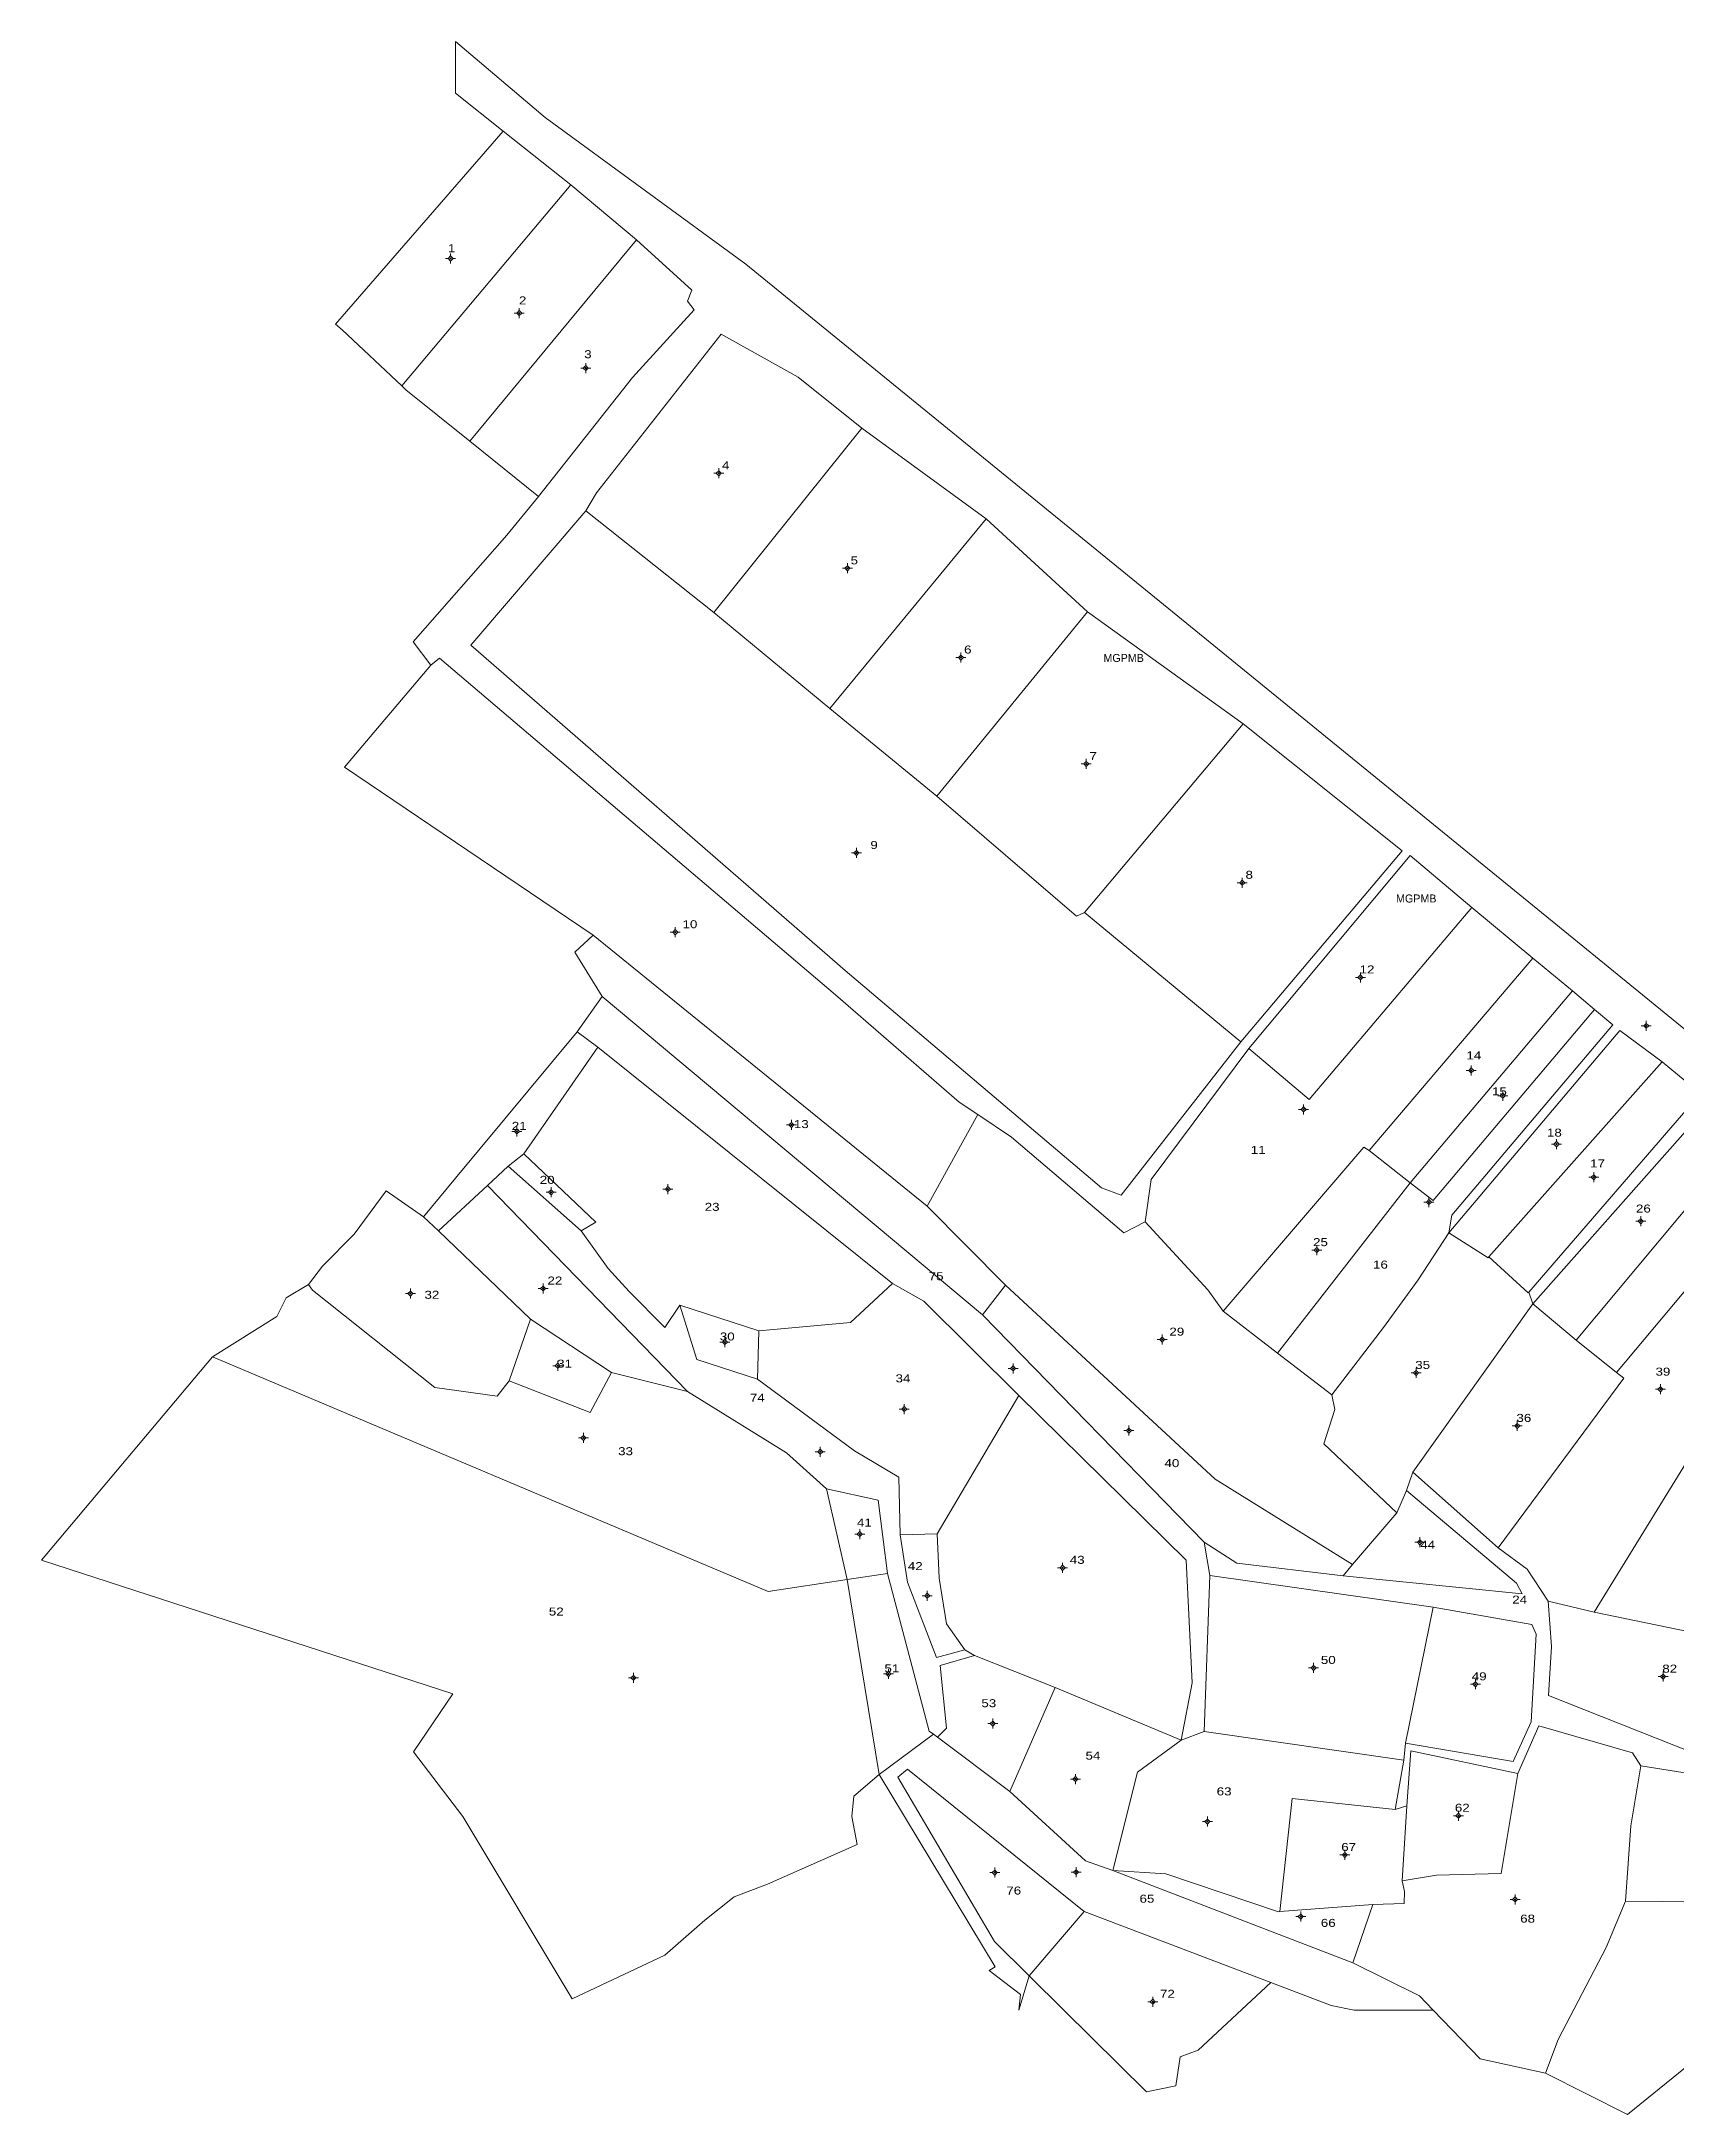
# Model space of a CAD drawing. Header units: metres. Extents: x 364896 to 365529, y 1840473 to 1840993.
# Drawn here: x 364896 to 365305, y 1840474 to 1840993 of the extents above; entities that cross this region are included whole.
import ezdxf
from ezdxf.enums import TextEntityAlignment as Align

# ---------------------------------------------------------------- set-up
doc = ezdxf.new("R2010")
doc.units = ezdxf.units.M
doc.header["$LTSCALE"] = 0.8
doc.layers.add('10', color=7, linetype='Continuous', lineweight=13)
doc.layers.add('11', color=7, linetype='Continuous', lineweight=13)
doc.layers.add('15', color=7, linetype='Continuous')
doc.layers.add('22', color=7, linetype='Continuous')

msp = doc.modelspace()

# ---------------------------------------------------------------- hatches: boundary and pattern name
at = {"layer": '11'}
for points in [[(364998.9098, 1840938.27, 1), (364998.6098, 1840938.27, 1)], [(365016.0798, 1840924.6, 1), (365015.7797, 1840924.6, 1)], [(365032.6898, 1840910.85, 1), (365032.3897, 1840910.85, 1)], [(365065.9598, 1840884.52, 1), (365065.6597, 1840884.52, 1)], [(365098.1298, 1840860.75, 1), (365097.8297, 1840860.75, 1)], [(365126.5098, 1840838.42, 1), (365126.2097, 1840838.42, 1)], [(365157.8698, 1840811.79, 1), (365157.5698, 1840811.79, 1)], [(365100.3798, 1840789.54, 1), (365100.0797, 1840789.54, 1)], [(365196.8898, 1840782.08, 1), (365196.5897, 1840782.08, 1)], [(365055.0898, 1840769.71, 1), (365054.7897, 1840769.71, 1)], [(365226.4298, 1840758.4, 1), (365226.1298, 1840758.4, 1)], [(365297.9098, 1840746.28, 1), (365297.6098, 1840746.28, 1)], [(365254.1298, 1840735.12, 1), (365253.8297, 1840735.12, 1)], [(365262.0098, 1840728.79, 1), (365261.7097, 1840728.79, 1)], [(365212.2298, 1840725.37, 1), (365211.9298, 1840725.37, 1)], [(365015.4698, 1840719.85, 1), (365015.1698, 1840719.85, 1)], [(365084.1298, 1840721.48, 1), (365083.8297, 1840721.48, 1)], [(365275.4598, 1840716.67, 1), (365275.1597, 1840716.67, 1)], [(365284.7798, 1840708.38, 1), (365284.4797, 1840708.38, 1)], [(365024.0198, 1840704.63, 1), (365023.7197, 1840704.63, 1)], [(365053.2298, 1840705.44, 1), (365052.9298, 1840705.44, 1)], [(365243.5698, 1840702.17, 1), (365243.2697, 1840702.17, 1)], [(365296.5198, 1840697.38, 1), (365296.2197, 1840697.38, 1)], [(365215.4898, 1840690.16, 1), (365215.1898, 1840690.16, 1)], [(365022.0198, 1840680.56, 1), (365021.7197, 1840680.56, 1)], [(364988.8298, 1840679.3, 1), (364988.5297, 1840679.3, 1)], [(365067.4898, 1840667.14, 1), (365067.1898, 1840667.14, 1)], [(365176.8498, 1840667.76, 1), (365176.5498, 1840667.76, 1)], [(365025.6998, 1840661.24, 1), (365025.3997, 1840661.24, 1)], [(365139.5698, 1840660.58, 1), (365139.2697, 1840660.58, 1)], [(365240.3398, 1840659.43, 1), (365240.0397, 1840659.43, 1)], [(365301.4598, 1840655.35, 1), (365301.1597, 1840655.35, 1)], [(365112.3598, 1840650.38, 1), (365112.0598, 1840650.38, 1)], [(365168.5398, 1840645.02, 1), (365168.2398, 1840645.02, 1)], [(365265.6498, 1840646.18, 1), (365265.3497, 1840646.18, 1)], [(365032.1198, 1840643.18, 1), (365031.8198, 1840643.18, 1)], [(365091.3498, 1840639.73, 1), (365091.0498, 1840639.73, 1)], [(365101.1998, 1840619.1, 1), (365100.8997, 1840619.1, 1)], [(365241.2998, 1840617.08, 1), (365240.9998, 1840617.08, 1)], [(365151.9498, 1840610.67, 1), (365151.6497, 1840610.67, 1)], [(365118.1098, 1840603.7, 1), (365117.8098, 1840603.7, 1)], [(365044.6298, 1840583.14, 1), (365044.3297, 1840583.14, 1)], [(365108.3698, 1840584.12, 1), (365108.0698, 1840584.12, 1)], [(365214.7298, 1840585.63, 1), (365214.4298, 1840585.63, 1)], [(365302.1198, 1840583.44, 1), (365301.8198, 1840583.44, 1)], [(365255.1798, 1840581.52, 1), (365254.8798, 1840581.52, 1)], [(365134.4598, 1840571.71, 1), (365134.1597, 1840571.71, 1)], [(365155.1498, 1840557.82, 1), (365154.8497, 1840557.82, 1)], [(365188.1498, 1840547.19, 1), (365187.8497, 1840547.19, 1)], [(365250.9498, 1840548.64, 1), (365250.6497, 1840548.64, 1)], [(365222.5298, 1840538.82, 1), (365222.2297, 1840538.82, 1)], [(365134.9898, 1840534.42, 1), (365134.6898, 1840534.42, 1)], [(365155.3298, 1840534.52, 1), (365155.0297, 1840534.52, 1)], [(365265.0998, 1840527.69, 1), (365264.7998, 1840527.69, 1)], [(365211.5098, 1840523.39, 1), (365211.2097, 1840523.39, 1)], [(365174.4998, 1840502.1, 1), (365174.1997, 1840502.1, 1)]]:
    msp.add_hatch(color=256, dxfattribs=at).paths.add_polyline_path(points)

# ---------------------------------------------------------------- linework, layer by layer
at = {"layer": '10'}
for p, q in [((364969.94, 1840921.84), (365011.88, 1840970.12)), ((365028.78, 1840956.67), (365011.88, 1840970.12)), ((365028.78, 1840956.67), (364986.51, 1840906.42)), ((365028.78, 1840956.67), (365045.22, 1840942.95)), ((365003.58, 1840892.53), (365045.22, 1840942.95)), ((365072.58, 1840936.81), (365285.06, 1840763.63)), ((364971.65, 1840920.45), (364969.94, 1840921.84)), ((364971.65, 1840920.45), (364986.51, 1840906.42)), ((365101.62, 1840895.8), (365064.58, 1840849.67)), ((365132.7, 1840873.12), (365101.62, 1840895.8)), ((365003.58, 1840892.53), (365020.73, 1840878.75)), ((365032.53, 1840875.13), (365064.58, 1840849.67)), ((365132.7, 1840873.12), (365093.55, 1840825.7)), ((365158.01, 1840849.88), (365132.7, 1840873.12)), ((365064.58, 1840849.67), (365093.55, 1840825.7)), ((365158.01, 1840849.88), (365120.37, 1840803.73)), ((365196.95, 1840821.87), (365158.01, 1840849.88)), ((364972.24, 1840810.99), (364993.8, 1840836.49)), ((365093.55, 1840825.7), (365120.37, 1840803.73)), ((365157.31, 1840774.64), (365196.95, 1840821.87)), ((364972.24, 1840810.99), (365000, 1840792.23)), ((365000, 1840792.23), (365034.38, 1840768.99)), ((365198.36, 1840740.6), (365238.75, 1840788.93)), ((365254.12, 1840775.87), (365238.75, 1840788.93)), ((365196.38, 1840742.29), (365157.31, 1840774.64)), ((365254.12, 1840775.87), (365269.41, 1840763.2)), ((365029.8, 1840764.74), (365034.38, 1840768.99)), ((365285.06, 1840763.63), (365499.9, 1840588.26)), ((365269.41, 1840763.2), (365228.44, 1840715.11)), ((365030.43, 1840744.74), (365036.66, 1840753.63)), ((365000, 1840708.15), (365030.43, 1840744.74)), ((365030.43, 1840744.74), (365035.59, 1840740.94)), ((365017.03, 1840714.29), (365035.59, 1840740.94)), ((365173.91, 1840707.83), (365198.36, 1840740.6)), ((365280.2, 1840667.66), (365323.56, 1840719.53)), ((365013.17, 1840711.2), (365017.03, 1840714.29)), ((364991.98, 1840698.51), (365000, 1840708.15)), ((364995.69, 1840694.96), (365007.96, 1840706.36)), ((365007.96, 1840706.36), (365013.17, 1840711.2)), ((365007.96, 1840706.36), (365058.01, 1840654.75)), ((365013.17, 1840711.2), (365031.37, 1840694.97)), ((365172.44, 1840697.2), (365173.91, 1840707.83)), ((365205.54, 1840664.4), (365238.73, 1840707.03)), ((365290.36, 1840659.55), (365333.5, 1840711.15)), ((365117.9, 1840701.19), (365137.51, 1840681.39)), ((364991.98, 1840698.51), (364995.69, 1840694.96)), ((364995.69, 1840694.96), (365018.74, 1840672.92)), ((365248.42, 1840694.45), (365258.21, 1840688.27)), ((365269.37, 1840676.69), (365268.39, 1840679.65)), ((365269.37, 1840676.69), (365280.2, 1840667.66)), ((365013.38, 1840657.49), (365018.74, 1840672.92)), ((365018.74, 1840672.92), (365038.95, 1840659.56)), ((365191.96, 1840674.86), (365205.54, 1840664.4)), ((365280.2, 1840667.66), (365290.36, 1840659.55)), ((364939.24, 1840663.42), (365078.14, 1840604.77)), ((365205.54, 1840664.4), (365219.11, 1840653.95)), ((365058.01, 1840654.75), (365038.95, 1840659.56)), ((365140.82, 1840653.82), (365120.42, 1840619.2)), ((365239.41, 1840634.61), (365237.8, 1840630.01)), ((365092.75, 1840630.46), (365097.91, 1840607.74)), ((365235.42, 1840624.41), (365237.8, 1840630.01)), ((365235.42, 1840624.41), (365224.3, 1840611.47)), ((365111.2, 1840618.95), (365120.42, 1840619.2)), ((365187.17, 1840617.1), (365188.64, 1840608.74)), ((365108.03, 1840609.26), (365118.42, 1840569.84)), ((365221.97, 1840608.66), (365224.3, 1840611.47)), ((365097.91, 1840607.74), (365105.9, 1840558.97)), ((365284.74, 1840599.55), (365335.3, 1840589.11)), ((365127.34, 1840590.17), (365129.76, 1840588.73)), ((365149.9, 1840580.72), (365138.56, 1840554.69)), ((365149.9, 1840580.72), (365181.49, 1840567.52)), ((365105.9, 1840558.97), (365119.47, 1840569.05)), ((365187.19, 1840569.75), (365181.49, 1840567.52)), ((365237.12, 1840562.52), (365187.19, 1840569.75)), ((365234.94, 1840550.19), (365237.12, 1840562.52)), ((365229.38, 1840526.43), (365206.15, 1840524.66)), ((365224.38, 1840511.86), (365229.38, 1840526.43)), ((365157.17, 1840524.67), (365143.44, 1840508.57)), ((365157.17, 1840524.67), (365203.91, 1840506.9)), ((365224.38, 1840511.86), (365241.06, 1840503.55)), ((365203.91, 1840506.9), (365218.97, 1840501.17)), ((365256.26, 1840487.79), (365272.59, 1840484.27))]:
    msp.add_line(p, q, dxfattribs=at)
for points in [[(365072.58, 1840936.81), (365022.41, 1840973.52), (365000, 1840992.57)], [(365011.88, 1840970.12), (365000, 1840979.63), (365000, 1840992.57)], [(365020.73, 1840878.75), (365044.26, 1840908.53), (365059.67, 1840925.4), (365057.96, 1840927.62), (365059.06, 1840930.34), (365045.22, 1840942.95)], [(365032.53, 1840875.13), (365035.25, 1840879.67), (365066.42, 1840919.37), (365085.63, 1840908.54), (365101.62, 1840895.8)], [(364986.51, 1840906.42), (364987.57, 1840905.42), (365003.58, 1840892.53)], [(364993.8, 1840836.49), (364989.39, 1840842.32), (365012.8, 1840869.05), (365020.73, 1840878.75)], [(365196.38, 1840742.29), (365166.44, 1840703.94), (365161.53, 1840705.75), (365097.42, 1840760.13), (365003.83, 1840841.48), (365032.53, 1840875.13)], [(364993.8, 1840836.49), (364996.01, 1840838.23), (365095.04, 1840754), (365125.89, 1840727.22)], [(365196.95, 1840821.87), (365236.68, 1840790.09), (365196.38, 1840742.29)], [(365120.37, 1840803.73), (365155.26, 1840773.7), (365157.31, 1840774.64)], [(365254.12, 1840775.87), (365213.46, 1840727.86), (365198.36, 1840740.6)], [(365130.61, 1840724.06), (365117.9, 1840701.19), (365034.38, 1840768.99)], [(365029.8, 1840764.74), (365036.66, 1840753.63), (365131.79, 1840673.97)], [(365269.41, 1840763.2), (365279.29, 1840755.01), (365284.83, 1840750.4), (365289.44, 1840746.56)], [(365279.29, 1840755.01), (365238.73, 1840707.03), (365228.44, 1840715.11)], [(365284.83, 1840750.4), (365244.48, 1840702.57), (365238.73, 1840707.03)], [(365248.42, 1840694.45), (365249.15, 1840698.94), (365289.44, 1840746.56)], [(365301.71, 1840737.25), (365291.17, 1840745.07), (365248.42, 1840694.45)], [(365035.59, 1840740.94), (365109.28, 1840681.8), (365098.76, 1840672.07), (365075.81, 1840669.95)], [(365258.21, 1840688.27), (365258.37, 1840688.45), (365301.71, 1840737.25)], [(365268.39, 1840679.65), (365311.3, 1840729.35), (365301.71, 1840737.25)], [(365125.89, 1840727.22), (365130.61, 1840724.06), (365139.02, 1840718.43)], [(365323.56, 1840719.53), (365314.02, 1840727.1), (365269.37, 1840676.69)], [(365172.44, 1840697.2), (365167.09, 1840694.49), (365139.02, 1840718.43)], [(365031.37, 1840694.97), (365035.04, 1840697.18), (365017.03, 1840714.29)], [(365228.44, 1840715.11), (365227.15, 1840715.93), (365191.96, 1840674.86)], [(364963.17, 1840681.59), (364966.75, 1840686.14), (364974.6, 1840694.19), (364982.59, 1840704.97), (364991.98, 1840698.51)], [(365191.96, 1840674.86), (365188.14, 1840680.25), (365172.44, 1840697.2)], [(365056.04, 1840676.41), (365052.31, 1840670.83), (365043.44, 1840679.78), (365038.18, 1840685.59), (365031.37, 1840694.97)], [(365248.42, 1840694.45), (365240.69, 1840682.73), (365232.02, 1840670.83), (365219.11, 1840653.95)], [(365258.37, 1840688.45), (365268.27, 1840679.51), (365268.39, 1840679.65)], [(364963.17, 1840681.59), (364957.6, 1840678.22), (364955.25, 1840673.52), (364939.24, 1840663.42)], [(365013.38, 1840657.49), (365010.35, 1840653.64), (364994.79, 1840655.78), (364964.22, 1840680.17), (364963.17, 1840681.59)], [(365109.28, 1840681.8), (365117.08, 1840677.35), (365140.82, 1840653.82)], [(365137.51, 1840681.39), (365131.79, 1840673.97), (365187.17, 1840617.1), (365195.4, 1840611.84), (365221.97, 1840608.66)], [(365224.3, 1840611.47), (365189.92, 1840632.88), (365137.51, 1840681.39)], [(365075.5, 1840657.88), (365060.33, 1840662.76), (365056.04, 1840676.41)], [(365056.04, 1840676.41), (365075.81, 1840669.95), (365075.5, 1840657.88)], [(365260.76, 1840615.68), (365239.41, 1840634.61), (365269.37, 1840676.69)], [(365273.26, 1840602.34), (365274.05, 1840590.98), (365273.31, 1840578.75), (365309.04, 1840564.54), (365313.59, 1840565.53), (365316.94, 1840568.06), (365335.3, 1840589.11), (365398.31, 1840658.92), (365377.64, 1840675.84)], [(365105.9, 1840558.97), (365099.57, 1840553.5), (365099.12, 1840548.46), (365100.43, 1840541.48), (365077.97, 1840531.52), (365069.7, 1840528.34), (365062.32, 1840522.49), (365052.28, 1840513.78), (365029.13, 1840502.86), (365001.83, 1840548.46), (364989.45, 1840564.59), (364999.3, 1840579.15), (364896.43, 1840612.57), (364939.24, 1840663.42)], [(365038.95, 1840659.56), (365033.63, 1840649.55), (365013.38, 1840657.49)], [(365058.01, 1840654.75), (365082.77, 1840639.47), (365092.75, 1840630.46)], [(365075.5, 1840657.88), (365099.73, 1840639.92), (365110.88, 1840633.36), (365111.2, 1840618.95)], [(365290.36, 1840659.55), (365292.17, 1840658.1), (365260.76, 1840615.68)], [(365181.49, 1840567.52), (365184.23, 1840581.89), (365182.71, 1840612.55), (365140.82, 1840653.82)], [(365219.11, 1840653.95), (365219.84, 1840650.25), (365217.12, 1840641.67), (365235.42, 1840624.41)], [(365273.26, 1840602.34), (365284.74, 1840599.55), (365310.23, 1840641.03)], [(365108.03, 1840609.26), (365105.67, 1840627.56), (365092.75, 1840630.46)], [(365237.8, 1840630.01), (365265.32, 1840606.87), (365266.7, 1840604.16), (365221.97, 1840608.66)], [(365120.42, 1840619.2), (365120.91, 1840608.09), (365122.76, 1840596.63), (365127.34, 1840590.17), (365120.26, 1840588.21), (365112.99, 1840607.1), (365111.2, 1840618.95)], [(365273.26, 1840602.34), (365267.95, 1840610.32), (365260.76, 1840615.68)], [(365078.14, 1840604.77), (365097.91, 1840607.74), (365108.03, 1840609.26)], [(365187.19, 1840569.75), (365188.64, 1840608.74), (365244.49, 1840600.85), (365237.56, 1840566.84), (365237.12, 1840562.52)], [(365237.56, 1840566.84), (365264.47, 1840562.2), (365268.94, 1840572.12), (365270.26, 1840594.08), (365269.11, 1840596.51), (365244.49, 1840600.85)], [(365120.52, 1840568.26), (365122.77, 1840570.59), (365121.15, 1840586.2), (365129.76, 1840588.73), (365149.9, 1840580.72)], [(365118.42, 1840569.84), (365119.47, 1840569.05), (365120.52, 1840568.26), (365138.56, 1840554.69)], [(365181.49, 1840567.52), (365170.52, 1840559.57), (365164.38, 1840534.92), (365157.55, 1840537.34), (365138.56, 1840554.69)], [(365265.68, 1840559.25), (365270.91, 1840571.11), (365294.29, 1840564.35), (365296.41, 1840561.11)], [(365237.86, 1840551.11), (365238.91, 1840564.92), (365265.68, 1840559.25)], [(365292.61, 1840527.23), (365293.9, 1840546.14), (365296.41, 1840561.11)], [(365296.41, 1840561.11), (365321.07, 1840557.21), (365324.37, 1840553.64), (365333.41, 1840527.94), (365311.08, 1840527.08), (365292.61, 1840527.23)], [(365105.9, 1840558.97), (365134.9, 1840510.85), (365133.46, 1840509.95), (365141.27, 1840503.95), (365140.88, 1840500), (365143.44, 1840508.57)], [(365134.78, 1840517.14), (365110.57, 1840558.28), (365113.02, 1840560.28), (365157.17, 1840524.67)], [(365265.68, 1840559.25), (365261.46, 1840534.23), (365245.31, 1840533.75), (365236.69, 1840532.36)], [(365234.94, 1840550.19), (365209.19, 1840552.98), (365206.15, 1840524.66)], [(365236.69, 1840532.36), (365237.86, 1840551.11), (365234.94, 1840550.19)], [(365224.38, 1840511.86), (365164.38, 1840534.92), (365177.64, 1840534.11), (365205.82, 1840524.63), (365206.15, 1840524.66)], [(365236.69, 1840532.36), (365237.34, 1840529.68), (365237.22, 1840526.68), (365229.38, 1840526.43)], [(365272.59, 1840484.27), (365275.69, 1840492.65), (365287.77, 1840515.67), (365292.61, 1840527.23)], [(365134.78, 1840517.14), (365143.44, 1840508.57), (365152.09, 1840500), (365172.77, 1840479.53)], [(365203.91, 1840506.9), (365185.7, 1840490), (365181.2, 1840488.31), (365180.1, 1840481.08), (365172.77, 1840479.53)], [(365218.97, 1840501.17), (365224.7, 1840500), (365244.48, 1840500)], [(365241.06, 1840503.55), (365244.48, 1840500), (365256.26, 1840487.79)], [(365272.59, 1840484.27), (365293.06, 1840473.88), (365320.36, 1840496.02), (365340.07, 1840492.47), (365339.95, 1840497.8), (365339.47, 1840500)]]:
    msp.add_lwpolyline(points, dxfattribs=at)
at = {"layer": '11'}
for p, q in [((364998.14, 1840938.27), (364997.51, 1840938.27)), ((364998.76, 1840939.52), (364998.76, 1840938.9)), ((364998.76, 1840937.64), (364998.76, 1840937.02)), ((365000.01, 1840938.27), (364999.38, 1840938.27)), ((365015.3, 1840924.6), (365014.68, 1840924.6)), ((365015.93, 1840925.85), (365015.93, 1840925.22)), ((365017.18, 1840924.6), (365016.56, 1840924.6)), ((365015.93, 1840923.98), (365015.93, 1840923.35)), ((365031.92, 1840910.85), (365031.29, 1840910.85)), ((365032.54, 1840912.1), (365032.54, 1840911.48)), ((365032.54, 1840910.22), (365032.54, 1840909.6)), ((365033.79, 1840910.85), (365033.16, 1840910.85)), ((365065.18, 1840884.52), (365064.56, 1840884.52)), ((365065.81, 1840885.77), (365065.81, 1840885.14)), ((365065.81, 1840883.9), (365065.81, 1840883.27)), ((365067.06, 1840884.52), (365066.44, 1840884.52)), ((365097.98, 1840862), (365097.98, 1840861.38)), ((365097.36, 1840860.75), (365096.73, 1840860.75)), ((365097.98, 1840860.12), (365097.98, 1840859.5)), ((365099.23, 1840860.75), (365098.6, 1840860.75)), ((365125.74, 1840838.42), (365125.11, 1840838.42)), ((365126.36, 1840839.67), (365126.36, 1840839.04)), ((365126.36, 1840837.8), (365126.36, 1840837.17)), ((365127.61, 1840838.42), (365126.98, 1840838.42)), ((365157.1, 1840811.79), (365156.47, 1840811.79)), ((365157.72, 1840813.04), (365157.72, 1840812.42)), ((365157.72, 1840811.16), (365157.72, 1840810.54)), ((365158.97, 1840811.79), (365158.34, 1840811.79)), ((365099.6, 1840789.54), (365098.98, 1840789.54)), ((365100.23, 1840790.79), (365100.23, 1840790.16)), ((365101.48, 1840789.54), (365100.86, 1840789.54)), ((365100.23, 1840788.92), (365100.23, 1840788.29)), ((365196.12, 1840782.08), (365195.49, 1840782.08)), ((365196.74, 1840783.33), (365196.74, 1840782.7)), ((365196.74, 1840781.46), (365196.74, 1840780.83)), ((365197.99, 1840782.08), (365197.36, 1840782.08)), ((365054.32, 1840769.71), (365053.69, 1840769.71)), ((365054.94, 1840770.96), (365054.94, 1840770.34)), ((365054.94, 1840769.08), (365054.94, 1840768.46)), ((365056.19, 1840769.71), (365055.56, 1840769.71)), ((365225.66, 1840758.4), (365225.03, 1840758.4)), ((365226.28, 1840759.65), (365226.28, 1840759.02)), ((365227.53, 1840758.4), (365226.9, 1840758.4)), ((365226.28, 1840757.78), (365226.28, 1840757.15)), ((365297.14, 1840746.28), (365296.51, 1840746.28)), ((365297.76, 1840747.53), (365297.76, 1840746.9)), ((365297.76, 1840745.66), (365297.76, 1840745.03)), ((365299.01, 1840746.28), (365298.38, 1840746.28)), ((365253.36, 1840735.12), (365252.73, 1840735.12)), ((365253.98, 1840736.37), (365253.98, 1840735.74)), ((365253.98, 1840734.5), (365253.98, 1840733.87)), ((365255.23, 1840735.12), (365254.6, 1840735.12)), ((365261.24, 1840728.79), (365260.61, 1840728.79)), ((365261.86, 1840730.04), (365261.86, 1840729.42)), ((365261.86, 1840728.16), (365261.86, 1840727.54)), ((365263.11, 1840728.79), (365262.48, 1840728.79)), ((365083.98, 1840722.73), (365083.98, 1840722.1)), ((365211.46, 1840725.37), (365210.83, 1840725.37)), ((365212.08, 1840726.62), (365212.08, 1840726)), ((365212.08, 1840724.74), (365212.08, 1840724.12)), ((365213.33, 1840725.37), (365212.7, 1840725.37)), ((365014.7, 1840719.85), (365014.07, 1840719.85)), ((365015.32, 1840721.1), (365015.32, 1840720.48)), ((365015.32, 1840719.22), (365015.32, 1840718.6)), ((365016.57, 1840719.85), (365015.94, 1840719.85)), ((365083.36, 1840721.48), (365082.73, 1840721.48)), ((365083.98, 1840720.86), (365083.98, 1840720.23)), ((365085.23, 1840721.48), (365084.6, 1840721.48)), ((365275.31, 1840717.92), (365275.31, 1840717.3)), ((365274.68, 1840716.67), (365274.06, 1840716.67)), ((365275.31, 1840716.04), (365275.31, 1840715.42)), ((365276.56, 1840716.67), (365275.94, 1840716.67)), ((365053.08, 1840706.69), (365053.08, 1840706.06)), ((365284, 1840708.38), (365283.38, 1840708.38)), ((365284.63, 1840709.63), (365284.63, 1840709)), ((365284.63, 1840707.76), (365284.63, 1840707.13)), ((365285.88, 1840708.38), (365285.26, 1840708.38)), ((365023.24, 1840704.63), (365022.62, 1840704.63)), ((365023.87, 1840705.88), (365023.87, 1840705.26)), ((365023.87, 1840704), (365023.87, 1840703.38)), ((365025.12, 1840704.63), (365024.5, 1840704.63)), ((365052.46, 1840705.44), (365051.83, 1840705.44)), ((365053.08, 1840704.82), (365053.08, 1840704.19)), ((365054.33, 1840705.44), (365053.7, 1840705.44)), ((365242.8, 1840702.17), (365242.17, 1840702.17)), ((365243.42, 1840703.42), (365243.42, 1840702.8)), ((365243.42, 1840701.54), (365243.42, 1840700.92)), ((365244.67, 1840702.17), (365244.04, 1840702.17)), ((365295.74, 1840697.38), (365295.12, 1840697.38)), ((365296.37, 1840698.63), (365296.37, 1840698)), ((365296.37, 1840696.76), (365296.37, 1840696.13)), ((365297.62, 1840697.38), (365297, 1840697.38)), ((365215.34, 1840691.41), (365215.34, 1840690.78)), ((365214.72, 1840690.16), (365214.09, 1840690.16)), ((365215.34, 1840689.54), (365215.34, 1840688.91)), ((365216.59, 1840690.16), (365215.96, 1840690.16)), ((364988.68, 1840680.55), (364988.68, 1840679.92)), ((365021.24, 1840680.56), (365020.62, 1840680.56)), ((365021.87, 1840681.81), (365021.87, 1840681.18)), ((365023.12, 1840680.56), (365022.5, 1840680.56)), ((364988.06, 1840679.3), (364987.43, 1840679.3)), ((364988.68, 1840678.68), (364988.68, 1840678.05)), ((364989.93, 1840679.3), (364989.3, 1840679.3)), ((365021.87, 1840679.94), (365021.87, 1840679.31)), ((365066.72, 1840667.14), (365066.09, 1840667.14)), ((365067.34, 1840668.39), (365067.34, 1840667.76)), ((365067.34, 1840666.52), (365067.34, 1840665.89)), ((365068.59, 1840667.14), (365067.96, 1840667.14)), ((365176.08, 1840667.76), (365175.45, 1840667.76)), ((365176.7, 1840669.01), (365176.7, 1840668.38)), ((365176.7, 1840667.14), (365176.7, 1840666.51)), ((365177.95, 1840667.76), (365177.32, 1840667.76)), ((365024.92, 1840661.24), (365024.3, 1840661.24)), ((365025.55, 1840662.49), (365025.55, 1840661.86)), ((365025.55, 1840660.62), (365025.55, 1840659.99)), ((365026.8, 1840661.24), (365026.18, 1840661.24)), ((365138.8, 1840660.58), (365138.17, 1840660.58)), ((365139.42, 1840661.83), (365139.42, 1840661.2)), ((365139.42, 1840659.96), (365139.42, 1840659.33)), ((365140.67, 1840660.58), (365140.04, 1840660.58)), ((365240.19, 1840660.68), (365240.19, 1840660.06)), ((365239.56, 1840659.43), (365238.94, 1840659.43)), ((365240.19, 1840658.8), (365240.19, 1840658.18)), ((365241.44, 1840659.43), (365240.82, 1840659.43)), ((365300.68, 1840655.35), (365300.06, 1840655.35)), ((365301.31, 1840656.6), (365301.31, 1840655.98)), ((365301.31, 1840654.72), (365301.31, 1840654.1)), ((365302.56, 1840655.35), (365301.94, 1840655.35)), ((365111.58, 1840650.38), (365110.96, 1840650.38)), ((365112.21, 1840651.63), (365112.21, 1840651)), ((365112.21, 1840649.76), (365112.21, 1840649.13)), ((365113.46, 1840650.38), (365112.84, 1840650.38)), ((365031.97, 1840644.43), (365031.97, 1840643.8)), ((365167.76, 1840645.02), (365167.14, 1840645.02)), ((365168.39, 1840646.27), (365168.39, 1840645.64)), ((365168.39, 1840644.4), (365168.39, 1840643.77)), ((365169.64, 1840645.02), (365169.02, 1840645.02)), ((365264.88, 1840646.18), (365264.25, 1840646.18)), ((365265.5, 1840647.43), (365265.5, 1840646.8)), ((365265.5, 1840645.56), (365265.5, 1840644.93)), ((365266.75, 1840646.18), (365266.12, 1840646.18)), ((365031.34, 1840643.18), (365030.72, 1840643.18)), ((365031.97, 1840642.56), (365031.97, 1840641.93)), ((365033.22, 1840643.18), (365032.6, 1840643.18)), ((365090.58, 1840639.73), (365089.95, 1840639.73)), ((365091.2, 1840640.98), (365091.2, 1840640.36)), ((365091.2, 1840639.1), (365091.2, 1840638.48)), ((365092.45, 1840639.73), (365091.82, 1840639.73)), ((365100.42, 1840619.1), (365099.8, 1840619.1)), ((365101.05, 1840620.35), (365101.05, 1840619.72)), ((365101.05, 1840618.48), (365101.05, 1840617.85)), ((365102.3, 1840619.1), (365101.68, 1840619.1)), ((365241.15, 1840618.33), (365241.15, 1840617.7)), ((365240.52, 1840617.08), (365239.9, 1840617.08)), ((365241.15, 1840616.46), (365241.15, 1840615.83)), ((365242.4, 1840617.08), (365241.78, 1840617.08)), ((365151.18, 1840610.67), (365150.55, 1840610.67)), ((365151.8, 1840611.92), (365151.8, 1840611.3)), ((365151.8, 1840610.04), (365151.8, 1840609.42)), ((365153.05, 1840610.67), (365152.42, 1840610.67)), ((365117.34, 1840603.7), (365116.71, 1840603.7)), ((365117.96, 1840604.95), (365117.96, 1840604.32)), ((365117.96, 1840603.08), (365117.96, 1840602.45)), ((365119.21, 1840603.7), (365118.58, 1840603.7)), ((365043.86, 1840583.14), (365043.23, 1840583.14)), ((365044.48, 1840584.39), (365044.48, 1840583.76)), ((365044.48, 1840582.52), (365044.48, 1840581.89)), ((365045.73, 1840583.14), (365045.1, 1840583.14)), ((365107.6, 1840584.12), (365106.97, 1840584.12)), ((365108.22, 1840585.37), (365108.22, 1840584.74)), ((365108.22, 1840583.5), (365108.22, 1840582.87)), ((365109.47, 1840584.12), (365108.84, 1840584.12)), ((365213.96, 1840585.63), (365213.33, 1840585.63)), ((365214.58, 1840586.88), (365214.58, 1840586.26)), ((365214.58, 1840585), (365214.58, 1840584.38)), ((365215.83, 1840585.63), (365215.2, 1840585.63)), ((365255.03, 1840582.77), (365255.03, 1840582.14)), ((365301.34, 1840583.44), (365300.72, 1840583.44)), ((365301.97, 1840584.69), (365301.97, 1840584.06)), ((365301.97, 1840582.82), (365301.97, 1840582.19)), ((365303.22, 1840583.44), (365302.6, 1840583.44)), ((365254.4, 1840581.52), (365253.78, 1840581.52)), ((365255.03, 1840580.9), (365255.03, 1840580.27)), ((365256.28, 1840581.52), (365255.66, 1840581.52)), ((365133.68, 1840571.71), (365133.06, 1840571.71)), ((365134.31, 1840572.96), (365134.31, 1840572.34)), ((365135.56, 1840571.71), (365134.94, 1840571.71)), ((365134.31, 1840571.08), (365134.31, 1840570.46)), ((365154.38, 1840557.82), (365153.75, 1840557.82)), ((365155, 1840559.07), (365155, 1840558.44)), ((365155, 1840557.2), (365155, 1840556.57)), ((365156.25, 1840557.82), (365155.62, 1840557.82)), ((365187.38, 1840547.19), (365186.75, 1840547.19)), ((365188, 1840548.44), (365188, 1840547.82)), ((365188, 1840546.56), (365188, 1840545.94)), ((365189.25, 1840547.19), (365188.62, 1840547.19)), ((365250.18, 1840548.64), (365249.55, 1840548.64)), ((365250.8, 1840549.89), (365250.8, 1840549.26)), ((365250.8, 1840548.02), (365250.8, 1840547.39)), ((365252.05, 1840548.64), (365251.42, 1840548.64)), ((365134.84, 1840535.67), (365134.84, 1840535.04)), ((365155.18, 1840535.77), (365155.18, 1840535.14)), ((365221.76, 1840538.82), (365221.13, 1840538.82)), ((365222.38, 1840540.07), (365222.38, 1840539.44)), ((365222.38, 1840538.2), (365222.38, 1840537.57)), ((365223.63, 1840538.82), (365223, 1840538.82)), ((365134.22, 1840534.42), (365133.59, 1840534.42)), ((365134.84, 1840533.8), (365134.84, 1840533.17)), ((365136.09, 1840534.42), (365135.46, 1840534.42)), ((365154.56, 1840534.52), (365153.93, 1840534.52)), ((365155.18, 1840533.9), (365155.18, 1840533.27)), ((365156.43, 1840534.52), (365155.8, 1840534.52)), ((365264.32, 1840527.69), (365263.7, 1840527.69)), ((365264.95, 1840528.94), (365264.95, 1840528.32)), ((365264.95, 1840527.06), (365264.95, 1840526.44)), ((365266.2, 1840527.69), (365265.58, 1840527.69)), ((365210.74, 1840523.39), (365210.11, 1840523.39)), ((365211.36, 1840524.64), (365211.36, 1840524.02)), ((365211.36, 1840522.76), (365211.36, 1840522.14)), ((365212.61, 1840523.39), (365211.98, 1840523.39)), ((365173.72, 1840502.1), (365173.1, 1840502.1)), ((365174.35, 1840503.35), (365174.35, 1840502.72)), ((365174.35, 1840501.48), (365174.35, 1840500.85)), ((365175.6, 1840502.1), (365174.98, 1840502.1))]:
    msp.add_line(p, q, dxfattribs=at)
for points in [[(364998.76, 1840938.9), (364998.14, 1840938.27), (364998.76, 1840937.64), (364999.38, 1840938.27)], [(365015.93, 1840925.22), (365015.3, 1840924.6), (365015.93, 1840923.98), (365016.56, 1840924.6)], [(365032.54, 1840911.48), (365031.92, 1840910.85), (365032.54, 1840910.22), (365033.16, 1840910.85)], [(365065.81, 1840885.14), (365065.18, 1840884.52), (365065.81, 1840883.9), (365066.44, 1840884.52)], [(365097.98, 1840861.38), (365097.36, 1840860.75), (365097.98, 1840860.12), (365098.6, 1840860.75)], [(365126.36, 1840839.04), (365125.74, 1840838.42), (365126.36, 1840837.8), (365126.98, 1840838.42)], [(365157.72, 1840812.42), (365157.1, 1840811.79), (365157.72, 1840811.16), (365158.34, 1840811.79)], [(365100.23, 1840790.16), (365099.6, 1840789.54), (365100.23, 1840788.92), (365100.86, 1840789.54)], [(365196.74, 1840782.7), (365196.12, 1840782.08), (365196.74, 1840781.46), (365197.36, 1840782.08)], [(365054.94, 1840770.34), (365054.32, 1840769.71), (365054.94, 1840769.08), (365055.56, 1840769.71)], [(365226.28, 1840759.02), (365225.66, 1840758.4), (365226.28, 1840757.78), (365226.9, 1840758.4)], [(365297.76, 1840746.9), (365297.14, 1840746.28), (365297.76, 1840745.66), (365298.38, 1840746.28)], [(365253.98, 1840735.74), (365253.36, 1840735.12), (365253.98, 1840734.5), (365254.6, 1840735.12)], [(365261.86, 1840729.42), (365261.24, 1840728.79), (365261.86, 1840728.16), (365262.48, 1840728.79)], [(365083.98, 1840722.1), (365083.36, 1840721.48), (365083.98, 1840720.86), (365084.6, 1840721.48)], [(365212.08, 1840726), (365211.46, 1840725.37), (365212.08, 1840724.74), (365212.7, 1840725.37)], [(365015.32, 1840720.48), (365014.7, 1840719.85), (365015.32, 1840719.22), (365015.94, 1840719.85)], [(365275.31, 1840717.3), (365274.68, 1840716.67), (365275.31, 1840716.04), (365275.94, 1840716.67)], [(365284.63, 1840709), (365284, 1840708.38), (365284.63, 1840707.76), (365285.26, 1840708.38)], [(365023.87, 1840705.26), (365023.24, 1840704.63), (365023.87, 1840704), (365024.5, 1840704.63)], [(365053.08, 1840706.06), (365052.46, 1840705.44), (365053.08, 1840704.82), (365053.7, 1840705.44)], [(365243.42, 1840702.8), (365242.8, 1840702.17), (365243.42, 1840701.54), (365244.04, 1840702.17)], [(365296.37, 1840698), (365295.74, 1840697.38), (365296.37, 1840696.76), (365297, 1840697.38)], [(365215.34, 1840690.78), (365214.72, 1840690.16), (365215.34, 1840689.54), (365215.96, 1840690.16)], [(365021.87, 1840681.18), (365021.24, 1840680.56), (365021.87, 1840679.94), (365022.5, 1840680.56)], [(364988.68, 1840679.92), (364988.06, 1840679.3), (364988.68, 1840678.68), (364989.3, 1840679.3)], [(365067.34, 1840667.76), (365066.72, 1840667.14), (365067.34, 1840666.52), (365067.96, 1840667.14)], [(365176.7, 1840668.38), (365176.08, 1840667.76), (365176.7, 1840667.14), (365177.32, 1840667.76)], [(365025.55, 1840661.86), (365024.92, 1840661.24), (365025.55, 1840660.62), (365026.18, 1840661.24)], [(365139.42, 1840661.2), (365138.8, 1840660.58), (365139.42, 1840659.96), (365140.04, 1840660.58)], [(365240.19, 1840660.06), (365239.56, 1840659.43), (365240.19, 1840658.8), (365240.82, 1840659.43)], [(365301.31, 1840655.98), (365300.68, 1840655.35), (365301.31, 1840654.72), (365301.94, 1840655.35)], [(365112.21, 1840651), (365111.58, 1840650.38), (365112.21, 1840649.76), (365112.84, 1840650.38)], [(365168.39, 1840645.64), (365167.76, 1840645.02), (365168.39, 1840644.4), (365169.02, 1840645.02)], [(365265.5, 1840646.8), (365264.88, 1840646.18), (365265.5, 1840645.56), (365266.12, 1840646.18)], [(365031.97, 1840643.8), (365031.34, 1840643.18), (365031.97, 1840642.56), (365032.6, 1840643.18)], [(365091.2, 1840640.36), (365090.58, 1840639.73), (365091.2, 1840639.1), (365091.82, 1840639.73)], [(365101.05, 1840619.72), (365100.42, 1840619.1), (365101.05, 1840618.48), (365101.68, 1840619.1)], [(365241.15, 1840617.7), (365240.52, 1840617.08), (365241.15, 1840616.46), (365241.78, 1840617.08)], [(365151.8, 1840611.3), (365151.18, 1840610.67), (365151.8, 1840610.04), (365152.42, 1840610.67)], [(365117.96, 1840604.32), (365117.34, 1840603.7), (365117.96, 1840603.08), (365118.58, 1840603.7)], [(365044.48, 1840583.76), (365043.86, 1840583.14), (365044.48, 1840582.52), (365045.1, 1840583.14)], [(365108.22, 1840584.74), (365107.6, 1840584.12), (365108.22, 1840583.5), (365108.84, 1840584.12)], [(365214.58, 1840586.26), (365213.96, 1840585.63), (365214.58, 1840585), (365215.2, 1840585.63)], [(365255.03, 1840582.14), (365254.4, 1840581.52), (365255.03, 1840580.9), (365255.66, 1840581.52)], [(365301.97, 1840584.06), (365301.34, 1840583.44), (365301.97, 1840582.82), (365302.6, 1840583.44)], [(365134.31, 1840572.34), (365133.68, 1840571.71), (365134.31, 1840571.08), (365134.94, 1840571.71)], [(365155, 1840558.44), (365154.38, 1840557.82), (365155, 1840557.2), (365155.62, 1840557.82)], [(365188, 1840547.82), (365187.38, 1840547.19), (365188, 1840546.56), (365188.62, 1840547.19)], [(365250.8, 1840549.26), (365250.18, 1840548.64), (365250.8, 1840548.02), (365251.42, 1840548.64)], [(365222.38, 1840539.44), (365221.76, 1840538.82), (365222.38, 1840538.2), (365223, 1840538.82)], [(365134.84, 1840535.04), (365134.22, 1840534.42), (365134.84, 1840533.8), (365135.46, 1840534.42)], [(365155.18, 1840535.14), (365154.56, 1840534.52), (365155.18, 1840533.9), (365155.8, 1840534.52)], [(365264.95, 1840528.32), (365264.32, 1840527.69), (365264.95, 1840527.06), (365265.58, 1840527.69)], [(365211.36, 1840524.02), (365210.74, 1840523.39), (365211.36, 1840522.76), (365211.98, 1840523.39)], [(365174.35, 1840502.72), (365173.72, 1840502.1), (365174.35, 1840501.48), (365174.98, 1840502.1)]]:
    msp.add_lwpolyline(points, close=True, dxfattribs=at)
for centre in [(364998.7598, 1840938.27), (365015.9298, 1840924.6), (365032.5397, 1840910.85), (365065.8098, 1840884.52), (365097.9797, 1840860.75), (365126.3598, 1840838.42), (365157.7198, 1840811.79), (365100.2297, 1840789.54), (365196.7398, 1840782.08), (365054.9398, 1840769.71), (365226.2798, 1840758.4), (365297.7598, 1840746.28), (365253.9797, 1840735.12), (365261.8598, 1840728.79), (365212.0798, 1840725.37), (365015.3198, 1840719.85), (365083.9797, 1840721.48), (365275.3098, 1840716.67), (365284.6298, 1840708.38), (365023.8698, 1840704.63), (365053.0798, 1840705.44), (365243.4198, 1840702.17), (365296.3698, 1840697.38), (365215.3398, 1840690.16), (365021.8698, 1840680.56), (364988.6798, 1840679.3), (365067.3398, 1840667.14), (365176.6998, 1840667.76), (365025.5498, 1840661.24), (365139.4198, 1840660.58), (365240.1898, 1840659.43), (365301.3098, 1840655.35), (365112.2098, 1840650.38), (365168.3898, 1840645.02), (365265.4998, 1840646.18), (365031.9698, 1840643.18), (365091.1998, 1840639.73), (365101.0498, 1840619.1), (365241.1498, 1840617.08), (365151.7998, 1840610.67), (365117.9598, 1840603.7), (365044.4797, 1840583.14), (365108.2198, 1840584.12), (365214.5798, 1840585.63), (365301.9698, 1840583.44), (365255.0298, 1840581.52), (365134.3098, 1840571.71), (365154.9998, 1840557.82), (365187.9998, 1840547.19), (365250.7998, 1840548.64), (365222.3798, 1840538.82), (365134.8398, 1840534.42), (365155.1798, 1840534.52), (365264.9498, 1840527.69), (365211.3598, 1840523.39), (365174.3497, 1840502.1)]:
    msp.add_circle(centre, 0.15, dxfattribs=at)

# ---------------------------------------------------------------- texts
at = {"layer": '15', "width": 1.25}
for s, p in [('1', (364998.07, 1840939.85)), ('2', (365015.85, 1840926.78)), ('3', (365032.16, 1840913.32)), ('4', (365066.61, 1840885.51)), ('5', (365098.78, 1840861.74)), ('6', (365127.16, 1840839.42)), ('7', (365158.51, 1840812.78)), ('9', (365103.72, 1840790.53)), ('8', (365197.54, 1840783.07)), ('10', (365056.74, 1840770.7)), ('12', (365226.07, 1840759.39)), ('14', (365252.78, 1840737.88)), ('15', (365259.18, 1840728.89)), ('21', (365014.05, 1840720.25)), ('13', (365084.59, 1840720.69)), ('18', (365272.92, 1840718.56)), ('11', (365198.86, 1840714.24)), ('17', (365283.72, 1840710.86)), ('20', (365021.04, 1840706.74)), ('23', (365062.29, 1840699.99)), ('26', (365295.18, 1840699.56)), ('25', (365214.43, 1840691.16)), ('16', (365229.43, 1840685.54)), ('22', (365022.97, 1840681.55)), ('75', (365118.31, 1840682.63)), ('32', (364992.21, 1840677.99)), ('29', (365178.5, 1840668.76)), ('30', (365066.07, 1840667.55)), ('31', (365025.39, 1840660.75)), ('35', (365239.99, 1840660.43)), ('39', (365300.07, 1840658.76)), ('34', (365110.02, 1840657.08)), ('74', (365073.6, 1840652.24)), ('36', (365265.29, 1840647.18)), ('33', (365040.64, 1840638.85)), ('40', (365177.27, 1840635.87)), ('41', (365100.36, 1840620.98)), ('43', (365153.59, 1840611.67)), ('44', (365241.24, 1840615.44)), ('42', (365113.09, 1840610.1)), ('24', (365264.25, 1840601.72)), ('52', (365023.31, 1840598.73)), ('50', (365216.38, 1840586.62)), ('51', (365107.24, 1840584.52)), ('49', (365254.12, 1840582.52)), ('82', (365301.77, 1840584.44)), ('53', (365131.48, 1840575.8)), ('54', (365157.52, 1840562.68)), ('63', (365190.33, 1840553.73)), ('62', (365249.89, 1840549.64)), ('67', (365221.48, 1840539.82)), ('76', (365137.72, 1840528.92)), ('65', (365171.03, 1840526.88)), ('66', (365216.37, 1840520.83)), ('68', (365266.23, 1840521.9)), ('72', (365176.15, 1840503.09))]:
    msp.add_text(s, height=2, dxfattribs=at).set_placement(p)
at = {"layer": '22'}
for p in [(365167.06, 1840837.32), (365240.24, 1840777.14)]:
    msp.add_text('MGPMB', height=2, dxfattribs=at).set_placement(p, align=Align.CENTER)

doc.saveas('drawing.dxf')
